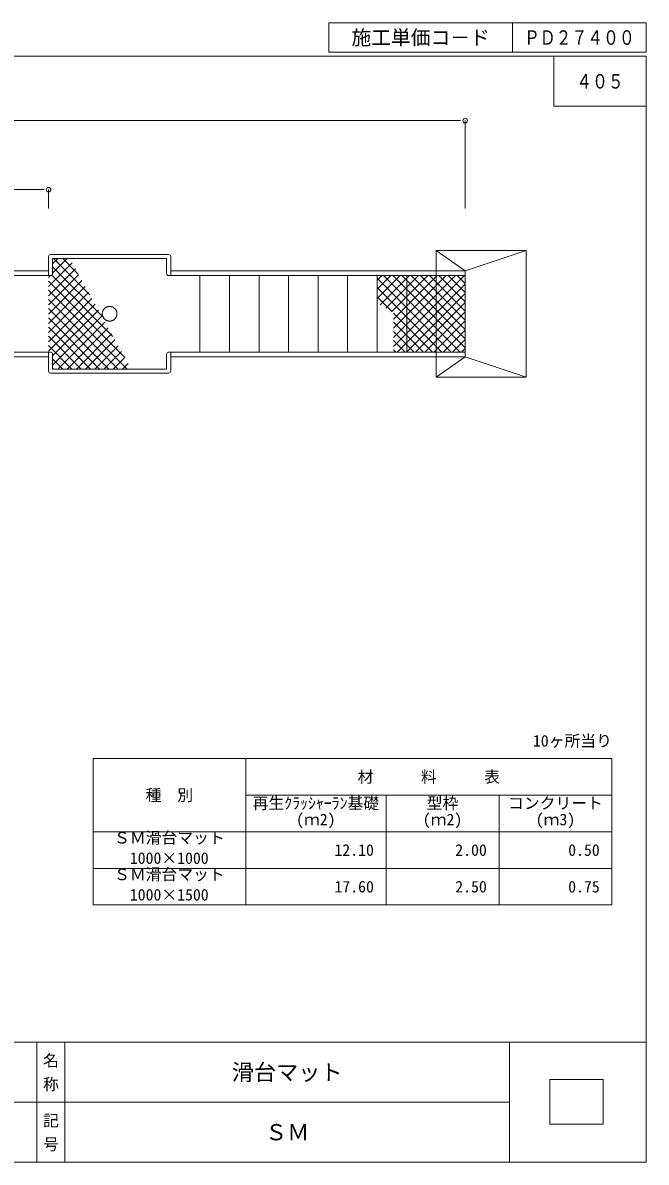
# Model space of a CAD drawing. Units: millimetres, scale not verified. Extents: x 303 to 5780, y 4488 to 8222.
# Drawn here: x 3737 to 5780, y 4488 to 8222 of the extents above; entities that cross this region are included whole.
import ezdxf
from ezdxf.enums import TextEntityAlignment as Align

# ---------------------------------------------------------------- set-up
doc = ezdxf.new("R2010")
doc.units = ezdxf.units.MM
doc.header["$LTSCALE"] = 20
doc.linetypes.add('USER1', pattern=[50, 25, -25])
for name, color, linetype, lineweight in [('0_2', 7, 'Continuous', 13), ('_0-0_', 7, 'Continuous', 13), ('ハッチ', 4, 'Continuous', 13), ('寸法', 1, 'Continuous', 13), ('本体', 7, 'Continuous', 13)]:
    doc.layers.add(name, color=color, linetype=linetype, lineweight=lineweight)
doc.styles.add('@ＭＳ ゴシック', font='')
doc.styles.add('ＭＳ ゴシック', font='')
doc.styles.get('@ＭＳ ゴシック').set_extended_font_data('@MS Gothic')
doc.styles.get('ＭＳ ゴシック').set_extended_font_data('MS Gothic')

msp = doc.modelspace()

# ---------------------------------------------------------------- linework, layer by layer
at = {"layer": '0_2'}
for p, q in [((3967.34, 5811.25), (3967.34, 5331.25)), ((3967.34, 5811.25), (5667.34, 5811.25)), ((4467.34, 5811.25), (4467.34, 5331.25)), ((5667.34, 5811.25), (5667.34, 5331.25)), ((4467.34, 5691.25), (5667.34, 5691.25)), ((4927.34, 5691.25), (4927.34, 5331.25)), ((5297.34, 5691.25), (5297.34, 5331.25)), ((3967.34, 5571.25), (5667.34, 5571.25)), ((3967.34, 5451.25), (5667.34, 5451.25)), ((3967.34, 5331.25), (5667.34, 5331.25)), ((5331.86, 4685), (3387.96, 4685))]:
    msp.add_line(p, q, dxfattribs=at)
msp.add_lwpolyline([(5463.67, 4758.99), (5638.07, 4758.99), (5638.07, 4613.46), (5463.67, 4613.46)], close=True, dxfattribs=at)
at = {"layer": '_0-0_'}
for p, q in [((4739.32, 8221.77), (5779.54, 8221.77)), ((4739.32, 8221.77), (4739.32, 8125.02)), ((5341.71, 8221.77), (5341.71, 8125.02)), ((5779.54, 8221.77), (5779.54, 8125.02)), ((4739.32, 8125.02), (5779.54, 8125.02)), ((5476.84, 8112.05), (5476.84, 7948.05)), ((5779.54, 7948.05), (5476.84, 7948.05)), ((3835.04, 7090.05), (3837.98, 7087.11)), ((3782.84, 4881.57), (3782.84, 4488.64)), ((3874.76, 4881.57), (3874.76, 4488.42)), ((5331.86, 4881.57), (5331.86, 4488.42))]:
    msp.add_line(p, q, dxfattribs=at)
at = {"layer": '_0-0_', "color": 6}
msp.add_line((303.28, 4881.57), (5779.54, 4881.57), dxfattribs=at)
msp.add_lwpolyline([(5779.54, 8112.05), (303.28, 8112.05), (303.28, 4488.42), (5779.54, 4488.42)], close=True, dxfattribs=at)
at = {"layer": '_0-0_'}
for centre, start, end in [((3828.37, 7455.78), 90, 180), ((3828.37, 7080.44), 180, 270)]:
    msp.add_arc(centre, 6.67, start, end, dxfattribs=at)
at = {"layer": 'ハッチ'}
for p, q in [((3821, 7357.47), (3898.53, 7434.99)), ((3835.04, 7431.84), (3852.31, 7449.11)), ((3835.04, 7401.68), (3882.47, 7449.11)), ((3838.02, 7449.11), (3956.78, 7330.35)), ((3868.19, 7449.11), (3918.89, 7398.4)), ((3821, 7327.3), (3909.32, 7415.61)), ((3821, 7297.13), (3920.1, 7396.23)), ((3821, 7387.64), (3827.14, 7393.78)), ((3833.01, 7393.78), (4032.56, 7194.23)), ((3835.04, 7421.92), (3994.67, 7262.29)), ((4898.16, 7378.68), (4913.26, 7393.78)), ((4898.16, 7318.34), (4973.6, 7393.78)), ((4898.16, 7348.5), (4943.43, 7393.78)), ((4907.63, 7297.64), (5003.77, 7393.78)), ((4919.13, 7393.78), (5170.46, 7142.44)), ((4926.83, 7286.67), (5033.94, 7393.78)), ((4946.03, 7275.7), (5064.11, 7393.78)), ((4949.3, 7393.78), (5186.56, 7156.51)), ((4951.61, 7251.1), (5094.28, 7393.78)), ((4951.61, 7160.6), (5184.79, 7393.78)), ((4951.61, 7190.77), (5154.62, 7393.78)), ((4951.61, 7220.93), (5124.45, 7393.78)), ((4979.47, 7393.78), (5186.56, 7186.68)), ((5009.64, 7393.78), (5186.56, 7216.85)), ((5039.81, 7393.78), (5186.56, 7247.02)), ((5069.98, 7393.78), (5186.56, 7277.19)), ((5100.15, 7393.78), (5186.56, 7307.36)), ((5130.32, 7393.78), (5186.56, 7337.53)), ((5160.49, 7393.78), (5186.56, 7367.7)), ((3821, 7266.96), (3930.89, 7376.85)), ((3821, 7375.61), (4070.45, 7126.17)), ((3821, 7236.79), (3941.68, 7357.47)), ((4898.16, 7384.58), (5140.29, 7142.44)), ((4963.62, 7142.44), (5186.56, 7365.38)), ((3821, 7345.44), (4079.34, 7087.11)), ((3821, 7206.62), (3952.47, 7338.09)), ((3821, 7176.45), (3963.26, 7318.71)), ((4898.16, 7354.41), (5110.12, 7142.44)), ((4898.16, 7324.24), (4947.58, 7274.82)), ((4993.79, 7142.44), (5186.56, 7335.21)), ((3821, 7315.27), (4049.17, 7087.11)), ((3821, 7146.28), (3974.05, 7299.33)), ((3821, 7285.1), (4019, 7087.11)), ((5023.96, 7142.44), (5186.56, 7305.04)), ((3821, 7254.93), (3988.83, 7087.11)), ((3835.04, 7130.15), (3984.84, 7279.95)), ((3835.04, 7099.98), (3995.63, 7260.56)), ((4951.61, 7270.79), (5079.95, 7142.44)), ((5054.13, 7142.44), (5186.56, 7274.87)), ((5084.3, 7142.44), (5186.56, 7244.7)), ((3821, 7224.76), (3958.66, 7087.11)), ((3852.34, 7087.11), (4006.42, 7241.18)), ((3882.51, 7087.11), (4017.21, 7221.8)), ((4951.61, 7240.62), (5049.78, 7142.44)), ((4951.61, 7210.45), (5019.61, 7142.44)), ((5114.47, 7142.44), (5186.56, 7214.53)), ((3821, 7194.59), (3928.49, 7087.11)), ((3912.68, 7087.11), (4028, 7202.42)), ((3942.85, 7087.11), (4038.79, 7183.04)), ((4951.61, 7180.28), (4989.44, 7142.44)), ((5144.64, 7142.44), (5186.56, 7184.36)), ((3821, 7164.42), (3898.32, 7087.11)), ((3973.02, 7087.11), (4049.58, 7163.66)), ((4003.19, 7087.11), (4060.36, 7144.28)), ((4951.61, 7150.11), (4959.27, 7142.44)), ((5174.81, 7142.44), (5186.56, 7154.19)), ((3835.04, 7120.22), (3868.15, 7087.11)), ((4033.36, 7087.11), (4071.15, 7124.9)), ((4063.53, 7087.11), (4081.94, 7105.52))]:
    msp.add_line(p, q, dxfattribs=at)
at = {"layer": '寸法'}
for p, q in [((5156.56, 7901.33), (1515.42, 7901.33)), ((5171.56, 7901.33), (5156.56, 7901.33)), ((5186.56, 7613.54), (5186.56, 7901.33)), ((1515.42, 7675.13), (3791.71, 7675.13)), ((3806.71, 7675.13), (3791.71, 7675.13)), ((3821.71, 7613.54), (3821.71, 7675.13))]:
    msp.add_line(p, q, dxfattribs=at)
for centre, start, end in [((5186.56, 7901.33), 0, 180), ((5186.56, 7901.33), 180, 0), ((3821.71, 7675.13), 0, 180), ((3821.71, 7675.13), 180, 0)]:
    msp.add_arc(centre, 7.5, start, end, dxfattribs=at)
at = {"layer": '本体'}
for p, q in [((5091.63, 7475.78), (5091.63, 7060.44)), ((5091.63, 7475.78), (5386.56, 7475.78)), ((5091.63, 7475.78), (5186.56, 7409.11)), ((5186.56, 7409.11), (5386.56, 7475.78)), ((5386.56, 7475.78), (5386.56, 7060.44)), ((3821.71, 7455.78), (3821.71, 7395.23)), ((3828.37, 7462.44), (4215.04, 7462.44)), ((3835.04, 7400.44), (3835.04, 7449.11)), ((3835.04, 7449.11), (4208.37, 7449.11)), ((4208.37, 7400.44), (4208.37, 7449.11)), ((4221.71, 7455.78), (4221.71, 7393.78)), ((3828.37, 7393.78), (1488.38, 7393.78)), ((1495.04, 7409.11), (3821.71, 7409.11)), ((4215.04, 7393.78), (5186.56, 7393.78)), ((4221.71, 7409.11), (5186.56, 7409.11)), ((4317.72, 7393.78), (4317.72, 7142.44)), ((4414.46, 7393.78), (4414.46, 7142.44)), ((4511.2, 7393.78), (4511.2, 7142.44)), ((4607.94, 7393.78), (4607.94, 7142.44)), ((4704.68, 7393.78), (4704.68, 7142.44)), ((4801.42, 7393.84), (4801.42, 7142.44)), ((4898.16, 7394.08), (4898.16, 7142.44)), ((4994.9, 7393.78), (4994.9, 7142.44)), ((5186.56, 7409.11), (5186.56, 7127.11)), ((3828.37, 7142.44), (1488.38, 7142.44)), ((3821.71, 7080.44), (3821.71, 7141.18)), ((3835.04, 7135.78), (3835.04, 7087.11)), ((4208.37, 7135.78), (4208.37, 7087.11)), ((4215.04, 7142.44), (5186.56, 7142.44)), ((4221.71, 7080.44), (4221.71, 7142.44)), ((1495.04, 7127.11), (3821.71, 7127.11)), ((4221.71, 7127.11), (5186.56, 7127.11)), ((5186.56, 7127.11), (5091.63, 7060.44)), ((5186.56, 7127.11), (5386.56, 7060.44)), ((4215.04, 7073.78), (3828.37, 7073.78)), ((3835.04, 7087.11), (4208.37, 7087.11)), ((5091.63, 7060.44), (5386.56, 7060.44))]:
    msp.add_line(p, q, dxfattribs=at)
at = {"layer": '本体', "linetype": 'USER1'}
msp.add_circle((4021.62, 7268.34), 24.03, dxfattribs=at)
at = {"layer": '本体'}
for centre, start, end in [((4215.04, 7455.78), 0, 90), ((3828.37, 7400.44), 270, 0), ((4215.04, 7400.44), 180, 270), ((3828.37, 7135.78), 0, 90), ((4215.04, 7135.78), 90, 180), ((4215.04, 7080.44), 270, 0)]:
    msp.add_arc(centre, 6.67, start, end, dxfattribs=at)

# ---------------------------------------------------------------- texts
at = {"layer": '_0-0_', "style": 'ＭＳ ゴシック'}
for s, height, p in [('施工単価コ－ド', 47.47, (5040.51, 8173.4)), ('材\u3000\u3000\u3000料\u3000\u3000\u3000表', 37.98, (5067.34, 5751.25)), ('種\u3000別', 37.98, (4217.34, 5691.25)), ('滑台マット', 53.17, (4603.31, 4783.29)), ('ＳＭ', 53.17, (4603.31, 4586.71))]:
    msp.add_text(s, height=height, dxfattribs=at).set_placement(p, align=Align.MIDDLE_CENTER)
at = {"layer": '_0-0_', "style": 'ＭＳ ゴシック', "width": 0.8}
for s, p in [('ＰＤ２７４００', (5560.63, 8173.4)), ('４０５', (5628.19, 8030.05))]:
    msp.add_text(s, height=47.47, dxfattribs=at).set_placement(p, align=Align.MIDDLE_CENTER)
at = {"layer": '_0-0_', "style": 'ＭＳ ゴシック'}
for s, p in [('10ヶ所当り', (5667.34, 5869.19)), ('12.10', (4887.34, 5511.25)), ('2.00', (5257.34, 5511.25)), ('0.50', (5627.34, 5511.25)), ('17.60', (4887.34, 5391.25)), ('2.50', (5257.34, 5391.25)), ('0.75', (5627.34, 5391.25))]:
    msp.add_text(s, height=37.98, dxfattribs=at).set_placement(p, align=Align.MIDDLE_RIGHT)
for s, p in [('再生ｸﾗｯｼｬｰﾗﾝ基礎', (4490.14, 5683.95)), ('型枠', (5060.54, 5683.95)), ('コンクリート', (5326.94, 5683.95)), ('(ｍ2)', (4632.59, 5630.35)), ('(ｍ2)', (5047.59, 5630.35)), ('(ｍ3)', (5417.59, 5630.35)), ('ＳＭ滑台マット', (4036.04, 5570.49)), ('1000×1000', (4087.84, 5503.82)), ('ＳＭ滑台マット', (4036.04, 5450.49)), ('1000×1500', (4087.84, 5383.82))]:
    msp.add_text(s, height=37.98, dxfattribs=at).set_placement(p, align=Align.TOP_LEFT)
at = {"layer": '_0-0_', "style": '@ＭＳ ゴシック'}
for s, p in [('名 称', (3828.8, 4783.29)), ('記 号', (3828.8, 4586.71))]:
    msp.add_text(s, height=37.98, rotation=270, dxfattribs=at).set_placement(p, align=Align.MIDDLE_CENTER)

doc.saveas('drawing.dxf')
